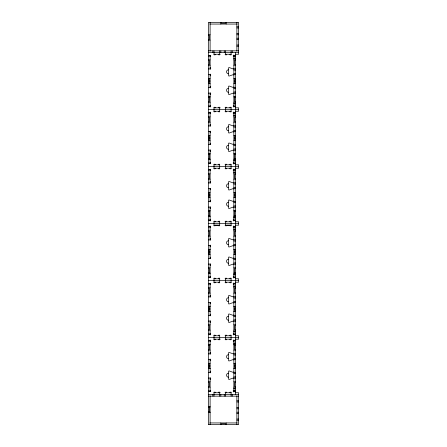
<?xml version="1.0" encoding="UTF-8"?>
<svg xmlns="http://www.w3.org/2000/svg" width="447" height="447" viewBox="0 0 447 447"><rect width="100%" height="100%" fill="white"/><g stroke="black" fill="none" stroke-linecap="round" stroke-linejoin="round"><path stroke-width="0.67" d="M209.816 24.06L237.167 24.06M236.882 26.814L238.592 26.814M236.882 27.954L238.592 27.954M236.882 33.654L238.592 33.654M208.391 34.805L210.101 34.782M236.882 34.793L238.592 34.793M208.391 35.458L209.246 35.458L209.246 39.442L208.391 39.442M236.882 38.207L238.592 38.207M236.882 39.347L238.592 39.347M208.391 40.118L210.101 40.096M236.882 45.046L238.592 45.046M236.882 46.186L238.592 46.186M208.391 50.841L238.592 50.841M208.391 52.55L238.609 52.55M213.968 54.26L220.226 54.26M225.053 54.26L231.149 54.26M235.284 54.26L238.609 54.26L238.592 22.35L208.391 22.35L208.391 424.65M208.408 55.406L210.688 55.406L210.688 56.54L210.118 56.54M235.569 55.406L233.289 55.406L233.289 56.54L233.859 56.54M208.408 55.462L210.118 55.462M233.859 55.462L235.569 55.462M208.408 56.031L210.118 56.031M233.859 58.149L235.569 58.149M233.859 58.686L235.569 58.686M208.408 59.864L210.118 59.887M233.859 59.887L235.569 59.864M208.408 60.535L209.263 60.535L209.263 64.524L208.408 64.524M235.569 60.535L234.714 60.535L234.714 64.524L235.569 64.524M208.408 65.201L210.118 65.178M233.859 65.178L235.569 65.201M210.118 67.799L210.688 67.799L210.688 68.939L208.408 68.939M233.859 68.939L235.569 68.939M233.859 70.078L235.569 70.078M233.859 73.498L235.569 73.498M208.408 74.638L210.688 74.638L210.688 75.778L210.118 75.778M233.859 74.638L235.569 74.638M208.408 78.398L210.118 78.376M233.859 78.398L235.569 78.376M208.408 79.046L209.263 79.046L209.263 83.036L208.408 83.036M235.569 79.046L234.714 79.046L234.714 83.036L235.569 83.036M208.408 81.041L210.118 81.041M234.714 81.041L235.569 81.041M208.408 83.684L210.118 83.712M233.859 83.684L235.569 83.684M210.118 86.31L210.688 86.31L210.688 87.45L208.408 87.45M233.859 87.45L235.569 87.45M233.859 88.59L235.569 88.59M233.859 92.004L235.569 92.004M208.408 93.149L210.688 93.149L210.688 94.289L210.118 94.289M233.859 93.144L235.569 93.144M208.408 97.558L209.263 97.558L209.263 101.547L208.408 101.547M235.569 97.558L234.714 97.558L234.714 101.547L235.569 101.547M208.408 102.195L210.118 102.218M233.859 102.218L235.569 102.195M233.859 103.397L235.569 103.397M233.859 103.933L235.569 103.933M210.118 105.548L210.688 105.548L210.688 106.688L208.408 106.688M233.859 105.548L233.289 105.548L233.289 106.688L235.569 106.688M208.408 106.051L210.118 106.051M233.859 106.051L235.569 106.051M208.408 106.621L210.118 106.621M233.859 106.621L235.569 106.621M213.968 107.822L220.226 107.822M225.053 107.822L231.149 107.822M235.284 107.822L238.609 107.822L238.592 111.247L235.267 111.247M208.391 109.532L238.609 109.532M213.951 111.247L219.695 111.247M225.037 111.247L231.133 111.247M208.391 112.381L210.671 112.381L210.671 113.521L210.101 113.521M235.552 112.381L233.273 112.381L233.273 113.521L233.842 113.521M208.391 112.448L210.101 112.448M233.842 112.448L235.552 112.448M208.391 113.018L210.101 113.018M233.842 115.136L235.552 115.136M233.842 115.672L235.552 115.672M208.391 116.874L210.101 116.851M233.842 116.874L235.552 116.851M208.391 117.522L209.246 117.522L209.246 121.511L208.391 121.511M235.552 117.522L234.697 117.522L234.697 121.511L235.552 121.511M208.391 122.187L210.101 122.165M233.842 122.187L235.552 122.165M210.101 124.78L210.671 124.78L210.671 125.92L208.391 125.925M233.842 125.925L235.552 125.925M233.842 127.065L235.552 127.065M233.842 130.485L235.552 130.485M208.391 131.619L210.671 131.619L210.671 132.759L210.101 132.759M208.391 131.625L210.101 131.625M233.842 131.625L235.552 131.625M208.391 135.385L210.101 135.357M233.842 135.357L235.552 135.385M208.391 136.033L209.246 136.033L209.246 140.023L208.391 140.023M235.552 136.033L234.697 136.033L234.697 140.023L235.552 140.023M208.391 138.028L210.101 138.028M234.697 138.028L235.552 138.028M208.391 140.671L210.101 140.699M233.842 140.671L235.552 140.699M210.101 143.291L210.671 143.291L210.671 144.431L208.391 144.437M233.842 144.437L235.552 144.437M233.842 145.577L235.552 145.577M233.842 148.991L235.552 148.991M208.391 150.131L210.671 150.131L210.671 151.27L210.101 151.27M233.842 150.131L235.552 150.131M208.391 154.545L209.246 154.545L209.246 158.534L208.391 158.534M235.552 154.545L234.697 154.545L234.697 158.534L235.552 158.534M233.842 160.384L235.552 160.384M233.842 160.92L235.552 160.92M210.101 162.529L210.671 162.529L210.671 163.669L208.391 163.669M233.842 162.529L233.273 162.529L233.273 163.669L235.552 163.669M208.391 163.038L210.101 163.038M233.842 163.071L235.552 163.038M208.391 163.608L210.101 163.608M233.842 163.608L235.552 163.608M213.957 164.809L219.695 164.809M225.042 164.809L231.138 164.809M235.273 164.809L238.597 164.809L238.592 168.228L235.267 168.228M208.391 166.519L238.597 166.519M213.951 168.228L219.695 168.228M225.037 168.228L231.133 168.228M208.391 169.368L210.671 169.368L210.671 170.508L210.101 170.508M235.552 169.368L233.273 169.368L233.273 170.508L233.842 170.508M208.391 169.43L210.101 169.43M233.842 169.43L235.552 169.43M208.391 170L210.101 170M233.842 172.117L235.552 172.117M233.842 172.654L235.552 172.654M208.391 173.833L210.101 173.855M233.842 173.833L235.552 173.855M208.391 174.509L209.246 174.509L209.246 178.498L208.391 178.498M235.552 174.509L234.697 174.509L234.697 178.498L235.552 178.498M208.391 179.169L210.101 179.146M233.842 179.169L235.552 179.146M210.101 181.761L210.671 181.761L210.671 182.901L208.391 182.907M233.842 182.907L235.552 182.907M233.842 184.047L235.552 184.047M233.842 187.466L235.552 187.466M208.391 188.6L210.671 188.6L210.671 189.74L210.101 189.74M233.842 188.606L235.552 188.606M208.391 192.366L210.101 192.344M233.842 192.366L235.552 192.344M208.391 193.015L209.246 193.015L209.246 197.004L208.391 197.004M235.552 193.015L234.697 193.015L234.697 197.004L235.552 197.004M208.391 195.009L210.101 195.009M234.697 195.009L235.552 195.009M208.391 197.68L210.101 197.658M233.842 197.68L235.552 197.658M210.101 200.273L210.671 200.273L210.671 201.413L208.391 201.418M233.842 201.418L235.552 201.418M233.842 202.558L235.552 202.558M233.842 205.978L235.552 205.978M208.391 207.112L210.671 207.112L210.671 208.252L210.101 208.252M233.842 207.117L235.552 207.117M208.391 211.526L209.246 211.526L209.246 215.515L208.391 215.515M235.552 211.526L234.697 211.526L234.697 215.515L235.552 215.515M233.842 217.365L235.552 217.365M233.842 217.907L235.552 217.907M210.101 219.511L210.671 219.511L210.671 220.65L208.391 220.65M233.842 219.511L233.273 219.511L233.273 220.65L235.552 220.65M208.391 220.019L210.101 220.019M233.842 220.019L235.552 220.053M208.391 220.589L210.101 220.589M233.842 220.589L235.552 220.589M213.957 221.79L219.695 221.79M225.042 221.79L231.138 221.79M235.273 221.79L238.597 221.79L238.592 225.21L235.267 225.21M208.391 223.5L238.597 223.5M213.951 225.21L219.695 225.21M225.037 225.21L231.133 225.21M208.391 226.411L210.671 226.35L210.671 227.489L210.101 227.489M235.552 226.35L233.273 226.35L233.273 227.489L233.842 227.489M233.842 226.953L235.552 226.953M208.391 226.981L210.101 226.981M233.842 226.981L235.552 226.981M233.842 229.099L235.552 229.099M233.842 229.635L235.552 229.635M208.391 230.836L210.101 230.814M233.842 230.836L235.552 230.814M208.391 231.49L209.246 231.49L209.246 235.48L208.391 235.48M235.552 231.49L234.697 231.49L234.697 235.48L235.552 235.48M208.391 236.128L210.101 236.15M233.842 236.15L235.552 236.128M210.101 238.748L210.671 238.748L210.671 239.888L208.391 239.888M233.842 239.888L235.552 239.888M233.842 241.028L235.552 241.028M233.842 244.448L235.552 244.448M208.391 245.582L210.671 245.582L210.671 246.722L210.101 246.722M233.842 245.587L235.552 245.587M208.391 250.002L209.246 250.002L209.246 253.985L208.391 253.985M235.552 250.002L234.697 250.002L234.697 253.985L235.552 253.985M208.391 251.991L210.101 251.991M234.697 251.991L235.552 251.991M208.391 254.661L210.101 254.639M233.842 254.639L235.552 254.661M210.101 257.254L210.671 257.254L210.671 258.394L208.391 258.394M233.842 258.4L235.552 258.4M233.842 259.539L235.552 259.539M233.842 262.959L235.552 262.959M208.391 264.093L210.671 264.093L210.671 265.233L210.101 265.233M233.842 264.099L235.552 264.099M208.391 267.859L210.101 267.837M233.842 267.859L235.552 267.837M208.391 268.507L209.246 268.507L209.246 272.497L208.391 272.497M235.552 268.507L234.697 268.507L234.697 272.497L235.552 272.497M233.842 274.352L235.552 274.352M233.842 274.888L235.552 274.888M210.101 276.492L210.671 276.492L210.671 277.632L208.391 277.576M233.842 276.492L233.273 276.492L233.273 277.632L235.552 277.632M208.391 277.006L210.101 277.006M233.842 277.006L235.552 277.034M213.957 278.777L219.695 278.777M225.042 278.777L231.138 278.777M235.273 278.777L238.597 278.777L238.592 282.197L235.267 282.197M208.391 280.481L238.597 280.487M213.951 282.197L219.695 282.197M225.037 282.197L231.133 282.197M208.391 283.331L210.671 283.331L210.671 284.471L210.101 284.471M235.552 283.331L233.273 283.331L233.273 284.471L233.842 284.471M208.391 283.968L210.101 283.968M233.842 283.968L235.552 283.934M233.842 286.08L235.552 286.08M233.842 286.622L235.552 286.622M208.391 287.795L210.101 287.823M233.842 287.823L235.552 287.795M208.391 288.471L209.246 288.471L209.246 292.461L208.391 292.461M235.552 288.471L234.697 288.471L234.697 292.461L235.552 292.461M208.391 293.137L210.101 293.109M233.842 293.109L235.552 293.137M210.101 295.73L210.671 295.73L210.671 296.869L208.391 296.869M233.842 296.869L235.552 296.869M233.842 298.009L235.552 298.009M233.842 301.429L235.552 301.429M208.391 302.569L210.671 302.569L210.671 303.709L210.101 303.709M233.842 302.569L235.552 302.569M208.391 306.983L209.246 306.983L209.246 310.972L208.391 310.972M235.552 306.983L234.697 306.983L234.697 310.972L235.552 310.972M208.391 308.978L210.101 308.978M234.697 308.978L235.552 308.978M210.101 314.241L210.671 314.241L210.671 315.381L208.391 315.381M233.842 315.381L235.552 315.381M233.842 316.521L235.552 316.521M233.842 319.94L235.552 319.94M208.391 321.075L210.671 321.075L210.671 322.214L210.101 322.214M233.842 321.08L235.552 321.08M208.391 324.84L210.101 324.818M233.842 324.818L235.552 324.84M208.391 325.489L209.246 325.489L209.246 329.478L208.391 329.478M235.552 325.489L234.697 325.489L234.697 329.478L235.552 329.478M208.391 330.154L210.101 330.132M233.842 330.132L235.552 330.154M233.842 331.333L235.552 331.333M233.842 331.87L235.552 331.87M210.101 333.473L210.671 333.473L210.671 334.613L208.391 334.613M233.842 333.473L233.273 333.473L233.273 334.613L235.552 334.613M208.391 333.987L210.101 333.987M233.842 334.021L235.552 333.987M213.957 335.758L219.695 335.758M225.042 335.758L231.138 335.758M235.273 335.758L238.597 335.758L238.609 339.178L235.284 339.178M208.391 337.463L238.609 337.468M213.968 339.178L220.226 339.178M225.053 339.178L231.149 339.178M208.408 340.379L210.688 340.312L210.688 341.452L210.118 341.452M235.569 340.312L233.289 340.312L233.289 341.452L233.859 341.452M208.408 340.949L210.118 340.949M233.859 340.916L235.569 340.949M233.859 343.067L235.569 343.067M233.859 343.603L235.569 343.603M208.408 344.782L210.118 344.782M233.859 344.782L235.569 344.782M208.408 344.805L210.118 344.805M233.859 344.805L235.569 344.805M208.408 345.453L209.263 345.453L209.263 349.442L208.408 349.442M235.569 345.453L234.714 345.453L234.714 349.442L235.569 349.442M208.408 350.118L210.118 350.096M233.859 350.096L235.569 350.118M210.118 352.711L210.688 352.711L210.688 353.851L208.408 353.856M233.859 353.856L235.569 353.856M233.859 354.996L235.569 354.996M233.859 358.41L235.569 358.41M208.408 359.55L210.688 359.55L210.688 360.69L210.118 360.69M233.859 359.55L235.569 359.55M208.408 363.316L210.118 363.288M233.859 363.316L235.569 363.288M208.408 363.964L209.263 363.964L209.263 367.954L208.408 367.954M235.569 363.964L234.714 363.964L234.714 367.954L235.569 367.954M208.408 365.959L210.118 365.959M234.714 365.959L235.569 365.959M210.118 371.222L210.688 371.222L210.688 372.362L208.408 372.362M233.859 372.362L235.569 372.362M233.859 373.502L235.569 373.502M233.859 376.922L235.569 376.922M208.408 378.061L210.688 378.061L210.688 379.201L210.118 379.201M233.859 378.061L235.569 378.061M208.408 381.822L210.118 381.799M233.859 381.799L235.569 381.822M208.408 382.476L209.263 382.476L209.263 386.465L208.408 386.465M235.569 382.476L234.714 382.476L234.714 386.465L235.569 386.465M208.408 387.113L210.118 387.136M233.859 387.136L235.569 387.113M233.859 388.314L235.569 388.314M233.859 388.851L235.569 388.851M210.118 390.46L210.688 390.46L210.688 391.594L208.408 391.538M233.859 390.46L233.289 390.46L233.289 391.594L235.569 391.594M208.408 390.969L210.118 390.969M213.968 392.74L220.226 392.74M225.053 392.74L231.149 392.74M235.284 392.74L238.609 392.74L238.592 424.65L208.676 424.65M208.391 394.45L238.609 394.45M208.391 396.159L238.592 396.159M236.882 400.814L238.592 400.814M236.882 401.954L238.592 401.954M208.391 407.558L209.246 407.558L209.246 411.542L208.391 411.542M236.882 407.653L238.592 407.653M236.882 408.793L238.592 408.793M236.882 412.207L238.592 412.207M236.882 413.346L238.592 413.346M236.882 419.046L238.592 419.046M236.882 420.186L238.592 420.186M209.816 422.94L237.167 422.94M236.882 22.35L236.882 51.159M236.882 395.841L236.882 424.65M235.569 52.556L235.569 394.444M233.859 54.953L233.859 107.129M233.842 111.94L233.842 164.116M233.842 168.927L233.842 221.097M233.842 225.908L233.842 278.079M233.842 282.89L233.842 335.06M233.859 339.871L233.859 392.047M232.228 50.841L232.228 52.55M232.228 394.45L232.228 396.159M231.088 50.841L231.105 54.836L229.965 54.836L229.965 54.266M231.088 396.159L231.105 392.164L229.965 392.164L229.965 392.734M229.965 107.828L229.965 107.258L231.105 107.258L231.088 111.811L229.948 111.811L229.948 111.242M229.948 164.809L229.948 164.239L231.088 164.239L231.088 168.798L229.948 168.798L229.948 168.228M229.948 221.79L229.948 221.22L231.088 221.22L231.088 225.78L229.948 225.78L229.948 225.21L226.528 225.21L226.528 225.78L225.389 225.78L225.389 221.22L226.528 221.22L226.528 221.79M229.948 278.772L229.948 278.202L231.088 278.202L231.088 282.761L229.948 282.761L229.948 282.191M229.948 335.753L229.948 335.183L231.088 335.183L231.105 339.742L229.965 339.742L229.965 339.172M226.545 54.266L226.545 54.836L225.405 54.836L225.389 50.841M226.545 107.828L226.545 107.258L225.405 107.258L225.389 111.811L226.528 111.811L226.528 111.242M226.545 339.172L226.545 339.742L225.405 339.742L225.389 335.183L226.528 335.183L226.528 335.753M226.545 392.734L226.545 392.164L225.405 392.164L225.389 396.159M226.528 164.809L226.528 164.239L225.389 164.239L225.389 168.798L226.528 168.798L226.528 168.228M226.528 278.772L226.528 278.202L225.389 278.202L225.389 282.761L226.528 282.761L226.528 282.191M226.16 22.35L226.137 24.06M226.16 422.94L226.137 424.65M225.484 22.35L225.484 23.205L221.5 23.205L221.5 22.35M225.484 424.65L225.484 423.795L221.5 423.795L221.5 424.65M224.249 50.841L224.249 52.55M224.249 394.45L224.249 396.159M220.824 22.35L220.846 24.06M220.835 50.841L220.835 52.55M220.835 394.45L220.835 396.159M220.824 422.94L220.846 424.65M219.695 50.841L219.712 54.836L218.572 54.836L218.572 54.266M219.695 396.159L219.712 392.164L218.572 392.164L218.572 392.734M218.572 107.828L218.572 107.258L219.712 107.258L219.695 111.811L218.555 111.811L218.555 111.242M218.555 164.809L218.555 164.239L219.695 164.239L219.695 168.798L218.555 168.798L218.555 168.228M218.555 221.79L218.555 221.22L219.695 221.22L219.695 225.78L218.555 225.78L218.555 225.21L215.136 225.21L215.136 225.78L213.996 225.78L213.996 221.22L215.136 221.22L215.136 221.79M218.555 278.772L218.555 278.202L219.695 278.202L219.695 282.761L218.555 282.761L218.555 282.191M218.555 335.753L218.555 335.183L219.695 335.183L219.712 339.742L218.572 339.742L218.572 339.172M215.152 54.266L215.152 54.836L214.012 54.836L213.996 50.841M215.152 107.828L215.152 107.258L214.012 107.258L213.996 111.811L215.136 111.811L215.136 111.242M215.136 164.809L215.136 164.239L213.996 164.239L213.996 168.798L215.136 168.798L215.136 168.228M215.136 278.772L215.136 278.202L213.996 278.202L213.996 282.761L215.136 282.761L215.136 282.191M215.136 335.753L215.136 335.183L213.996 335.183L214.012 339.742L215.152 339.742L215.152 339.172M215.152 392.734L215.152 392.164L214.012 392.164L213.996 396.159M212.856 50.841L212.856 52.55M212.856 394.45L212.856 396.159M210.101 22.35L210.101 51.159M210.118 55.255L210.118 69.229M210.118 74.09L210.118 87.992M210.118 92.719L210.118 107.051M210.101 112.024L210.101 126.283M210.101 131.077L210.101 144.577M210.101 149.84L210.101 163.814M210.101 169.229L210.101 183.197M210.101 188.394L210.101 201.96M210.101 206.76L210.101 221.019M210.101 225.986L210.101 240.246M210.101 245.045L210.101 258.612M210.101 263.808L210.101 277.777M210.101 283.191L210.101 297.16M210.101 302.429L210.101 315.923M210.101 320.722L210.101 334.982M210.118 339.949L210.118 354.281M210.118 359.008L210.118 372.91M210.118 377.771L210.118 391.745M210.101 395.841L210.101 424.65M233.842 125.356A0.57 0.57 0 0 1 233.088 125.892L229.093 124.495A0.57 0.57 0 0 0 228.523 125.065L228.523 132.474A0.57 0.57 0 0 0 229.093 133.044L233.088 131.647A0.57 0.57 0 0 1 233.842 132.183M233.842 150.695A0.57 0.57 0 0 0 233.088 150.158L229.093 151.555A0.57 0.57 0 0 1 228.523 150.985L228.523 143.576A0.57 0.57 0 0 1 229.093 143.006L233.088 144.403A0.57 0.57 0 0 0 233.842 143.867M228.523 149.276A1.995 1.995 0 0 1 226.528 147.281A1.995 1.995 0 0 1 228.523 145.286M228.523 130.764A1.995 1.995 0 0 1 226.528 128.77A1.995 1.995 0 0 1 228.523 126.775M233.842 182.337A0.57 0.57 0 0 1 233.088 182.873L229.093 181.476A0.57 0.57 0 0 0 228.523 182.046L228.523 189.455A0.57 0.57 0 0 0 229.093 190.025L233.088 188.628A0.57 0.57 0 0 1 233.842 189.165M233.842 207.676A0.57 0.57 0 0 0 233.088 207.14L229.093 208.537A0.57 0.57 0 0 1 228.523 207.967L228.523 200.558A0.57 0.57 0 0 1 229.093 199.988L233.088 201.385A0.57 0.57 0 0 0 233.842 200.848M228.523 206.257A1.995 1.995 0 0 1 226.528 204.262A1.995 1.995 0 0 1 228.523 202.267M228.523 187.746A1.995 1.995 0 0 1 226.528 185.751A1.995 1.995 0 0 1 228.523 183.756M233.842 239.318A0.57 0.57 0 0 1 233.088 239.86L229.093 238.463A0.57 0.57 0 0 0 228.523 239.033L228.523 246.437A0.57 0.57 0 0 0 229.093 247.007L233.088 245.61A0.57 0.57 0 0 1 233.842 246.152M233.842 264.658A0.57 0.57 0 0 0 233.088 264.121L229.093 265.518A0.57 0.57 0 0 1 228.523 264.948L228.523 257.539A0.57 0.57 0 0 1 229.093 256.969L233.088 258.366A0.57 0.57 0 0 0 233.842 257.83M228.523 263.238A1.995 1.995 0 0 1 226.528 261.244A1.995 1.995 0 0 1 228.523 259.249M228.523 244.727A1.995 1.995 0 0 1 226.528 242.732A1.995 1.995 0 0 1 228.523 240.743M233.842 296.305A0.57 0.57 0 0 1 233.088 296.842L229.093 295.445A0.57 0.57 0 0 0 228.523 296.015L228.523 303.424A0.57 0.57 0 0 0 229.093 303.994L233.088 302.597A0.57 0.57 0 0 1 233.842 303.133M233.842 321.644A0.57 0.57 0 0 0 233.088 321.102L229.093 322.499A0.57 0.57 0 0 1 228.523 321.929L228.523 314.526A0.57 0.57 0 0 1 229.093 313.956L233.088 315.353A0.57 0.57 0 0 0 233.842 314.811M228.523 320.22A1.995 1.995 0 0 1 226.528 318.225A1.995 1.995 0 0 1 228.523 316.236M228.523 301.714A1.995 1.995 0 0 1 226.528 299.719A1.995 1.995 0 0 1 228.523 297.724M233.859 353.286A0.57 0.57 0 0 1 233.105 353.823L229.11 352.426A0.57 0.57 0 0 0 228.54 352.996L228.54 360.405A0.57 0.57 0 0 0 229.11 360.975L233.105 359.578A0.57 0.57 0 0 1 233.859 360.114M233.859 378.626A0.57 0.57 0 0 0 233.105 378.089L229.11 379.486A0.57 0.57 0 0 1 228.54 378.916L228.54 371.507A0.57 0.57 0 0 1 229.11 370.937L233.105 372.334A0.57 0.57 0 0 0 233.859 371.798M228.54 377.207A1.995 1.995 0 0 1 226.545 375.212A1.995 1.995 0 0 1 228.54 373.217M228.54 358.695A1.995 1.995 0 0 1 226.545 356.7A1.995 1.995 0 0 1 228.54 354.706M233.859 93.714A0.57 0.57 0 0 0 233.105 93.177L229.11 94.574A0.57 0.57 0 0 1 228.54 94.004L228.54 86.595A0.57 0.57 0 0 1 229.11 86.025L233.105 87.422A0.57 0.57 0 0 0 233.859 86.886M233.859 68.374A0.57 0.57 0 0 1 233.105 68.911L229.11 67.514A0.57 0.57 0 0 0 228.54 68.084L228.54 75.493A0.57 0.57 0 0 0 229.11 76.063L233.105 74.666A0.57 0.57 0 0 1 233.859 75.202M228.54 73.783A1.995 1.995 0 0 1 226.545 71.788A1.995 1.995 0 0 1 228.54 69.793M228.54 92.294A1.995 1.995 0 0 1 226.545 90.3A1.995 1.995 0 0 1 228.54 88.305M235.569 55.998L233.859 55.998L235.569 56.031M210.118 96.882L208.408 96.882L210.118 96.904M235.569 96.882L233.859 96.882L235.569 96.904M235.552 112.985L233.842 112.985L235.552 113.018M210.101 153.869L208.391 153.869L210.101 153.891M235.552 153.869L233.842 153.869L235.552 153.891M210.101 159.182L208.391 159.182L210.101 159.205M235.552 159.182L233.842 159.182L235.552 159.205M235.552 169.966L233.842 169.966L235.552 170M210.101 210.85L208.391 210.85L210.101 210.878M235.552 210.85L233.842 210.85L235.552 210.878M210.101 216.164L208.391 216.164L210.101 216.192M235.552 216.164L233.842 216.164L235.552 216.192M210.101 249.325L208.391 249.325L210.101 249.348M235.552 249.325L233.842 249.325L235.552 249.348M210.101 273.151L208.391 273.151L210.101 273.173M235.552 273.151L233.842 273.151L235.552 273.173M210.101 306.307L208.391 306.307L210.101 306.329M235.552 306.307L233.842 306.307L235.552 306.329M210.101 311.62L208.391 311.62L210.101 311.643M235.552 311.62L233.842 311.62L235.552 311.643M210.118 368.602L208.408 368.602L210.118 368.624M235.569 368.602L233.859 368.602L235.569 368.624M235.569 390.969L233.859 390.969L235.569 391.002M210.101 406.882L208.391 406.882L210.101 406.904M210.101 412.195L208.391 412.195L210.101 412.218"/></g></svg>
